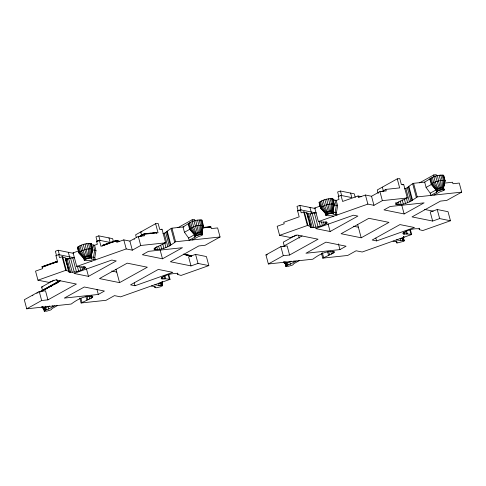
<?xml version="1.0" encoding="UTF-8"?>
<svg xmlns="http://www.w3.org/2000/svg" width="486" height="486" viewBox="0 0 486 486"><rect width="100%" height="100%" fill="white"/><g stroke="black" fill="none" stroke-linecap="round" stroke-linejoin="round"><path stroke-width="0.73" d="M91.89 261.091C90.548 259.852 80.433 261.504 86.441 258.953C87.468 258.667 92.783 256.839 91.338 259.014L95.396 259.852L94.788 257.586L95.979 250.551L94.563 245.266L90.937 244.525L91.265 243.68C86.63 243.024 81.229 244.531 77.481 247.338L78.969 252.987L83.95 258.254L78.969 252.987L77.481 247.338M333.53 216.246C332.187 215 322.072 216.653 328.08 214.107C329.107 213.816 334.423 211.993 332.977 214.168L337.035 215L336.427 212.74L337.618 205.706L336.203 200.42L332.576 199.679L332.904 198.835C328.269 198.179 322.868 199.679 319.12 202.486L320.608 208.136L325.292 213.275L326.124 213.445M403.502 236.755L403.265 238.164L403.981 241.02L403.514 241.329L397.42 242.945L396.588 242.775L396.133 241.08M162.172 281.418L161.735 283.605L162.403 281.309M201.89 232.101L202.613 228.456M403.811 236.573L403.374 238.76L403.896 237.138M443.53 187.25L444.684 181.418M162.209 281.752L161.96 283.344M203.379 225.425L201.969 232.563L203.379 225.425C198.738 224.769 193.337 226.269 189.595 229.076L194.394 234.805L188.592 238.025L189.2 240.291L195.001 237.071L195.141 236.384L196.289 235.746L200.08 234.635L202.534 234.629L201.884 235.4L198.015 236.816L192.353 239.95M334.319 204.12L332.91 211.258L334.319 204.12C329.684 203.458 324.284 204.964 320.535 207.771L325.59 213.403L326.197 215.669M403.848 236.907L403.562 238.292L403.981 241.02M84.26 260.393L83.616 257.926L78.896 252.623C82.644 249.816 88.045 248.31 92.68 248.966L91.271 256.11L92.68 248.966L91.265 243.68M443.384 187.979L445.085 180.944L443.603 175.294C438.961 174.632 433.561 176.139 429.818 178.945L424.679 182.122L426.094 187.408L430.232 193.179L430.839 195.445L436.641 192.219L436.78 191.533L437.929 190.895L441.719 189.783L444.174 189.777L443.524 190.555L439.654 191.97L433.992 195.105M91.538 253.279L92.352 249.81L95.979 250.551M47.944 299.856L45.514 290.798L39.22 291.472L24.3 299.759L26.73 308.817L41.644 300.53L47.944 299.856L76.399 284.049L55.781 279.887L48.776 282.366L37.963 280.185L35.539 271.127L42.543 268.649L42.015 266.68L42.422 267.191L57.548 261.681L55.933 255.642L58.733 254.646L59.541 257.671L62.087 256.766L65.343 257.732L68.988 271.322L68.83 272.057C74.48 272.859 81.071 271.024 85.633 267.604L84.892 266.875L81.107 267.027L76.745 266.456L73.107 252.866L78.817 250.843M54.444 305.84L48.776 308.981L44.906 310.396L44.256 311.168L46.717 311.162L50.501 310.05L51.656 309.412L51.795 308.725L57.591 305.506M79.777 297.973L81.119 302.978L91.301 298.204L92.82 296.946L92.735 296.503C84.801 295.215 77.195 299.576 71.211 304.042L26.73 308.817M162.956 233.73C166.613 232.697 168.423 229.514 171.947 228.165L183.975 226.871M188.592 238.025L184.455 232.259L183.04 226.974L188.179 223.791C191.921 220.99 197.322 219.484 201.963 220.14L203.446 225.79L203.045 226.269M136.366 237.599L135.618 234.811L155.611 223.706L158.132 223.432L159.748 229.471L162.038 229.228L165.683 242.818L155.496 247.587L153.977 248.85L154.062 249.294C161.996 250.582 169.602 246.22 175.586 241.755L220.061 236.98L217.631 227.916L211.337 228.596L210.809 226.634L202.662 227.509M154.603 286.29L154.949 287.627L156.516 287.748L160.344 286.837L162.567 285.604L161.692 285.239L159.098 285.555L154.894 284.705M208.822 265.611L198.015 263.43L191.01 265.909L188.58 256.851L195.585 254.366L206.398 256.553L208.822 265.611L181.059 275.44L177.803 274.475L177.961 273.74C172.305 272.938 165.72 274.772 161.152 278.192L161.899 278.915L165.683 278.77L170.039 279.341L168.697 274.335M306.739 213.172L306.982 212.88L303.726 211.92L301.18 212.819L300.372 209.8L297.572 210.79L299.188 216.829L283.775 222.29L284.182 223.797L277.178 226.276L279.602 235.339L290.415 237.52L297.42 235.042L318.038 239.203L289.583 255.01L283.283 255.685L268.369 263.971L265.939 254.913L280.859 246.627L287.153 245.946L289.583 255.01M306.982 212.88L310.627 226.47L310.469 227.205C316.119 228.007 322.71 226.172 327.272 222.752L326.531 222.029L322.747 222.181L318.385 221.604L314.746 208.014L320.456 205.997M299.23 260.654L293.435 263.88L293.295 264.566L292.141 265.204L288.356 266.31L285.896 266.322L286.546 265.544L290.415 264.129L296.083 260.994M321.416 253.127L322.759 258.133L332.94 253.358L334.459 252.1L334.374 251.651C326.44 250.363 318.834 254.725 312.85 259.196L268.369 263.971M404.595 188.878C408.252 187.845 410.062 184.662 413.586 183.313L424.861 182.104M378.193 193.446L377.258 189.965L397.25 178.854L399.771 178.587L401.387 184.625L403.678 184.376L407.323 197.966L397.135 202.741L395.616 203.999L395.701 204.448C403.635 205.736 411.241 201.374 417.225 196.903L461.7 192.128L459.27 183.07L452.976 183.744L452.569 182.238L444.55 183.101M430.232 193.179L436.033 189.953L431.234 184.23C434.976 181.424 440.377 179.917 445.018 180.579L443.609 187.718M450.461 220.759L439.654 218.579L432.649 221.057L430.219 211.999L437.224 209.521L448.037 211.702L450.461 220.759L422.699 230.595L419.442 229.629L419.6 228.894C413.944 228.092 407.359 229.927 402.791 233.347L403.538 234.07L407.323 233.918L411.678 234.495L410.336 229.489M42.549 290.513L41.62 287.026L53.94 280.179M102.254 245.357L102.661 245.867L102.254 245.357L116.269 240.394L116.792 242.356L123.796 239.877L129.89 241.105L138.297 236.439L144.591 235.759L144.069 233.796L156.662 232.448L156.389 233.116L156.662 232.448M32.532 295.755L32.92 295.537M36.802 293.38L37.197 293.161M37.872 292.785L38.266 292.566M41.881 291.223L40.399 291.381L40.131 292.05M42.27 290.865L42.537 290.197L42.659 290.646M43.339 290.27L43.606 289.601L43.728 290.051M44.408 289.68L44.676 289.006L46.158 288.848M47.227 288.253L45.745 288.411L45.477 289.085M46.541 288.49L46.814 287.821L46.935 288.271M47.61 287.894L47.883 287.226L48.005 287.682M48.679 287.305L48.952 286.631L49.074 287.086M51.504 285.877L50.022 286.041L49.748 286.71M52.573 285.288L51.091 285.446L50.817 286.114M51.887 285.519L52.16 284.851L52.281 285.306M52.956 284.93L53.229 284.255L55.447 284.018M54.025 284.334L54.292 283.666L55.775 283.502M56.844 282.913L55.361 283.071L55.094 283.739M56.163 283.15L56.431 282.475L57.913 282.317M57.233 282.554L57.5 281.88L57.621 282.336M58.302 281.959L58.569 281.291L58.691 281.74M134.057 239.355L134.446 239.142M138.334 236.986L138.723 236.767M140.588 236.251L140.861 235.576L142.343 235.418M141.535 235.2L143.413 234.823M142.726 235.06L142.999 234.392L143.121 234.841M143.795 234.471L144.069 233.796M60.422 280.78L41.201 291.46L41.079 291.005L41.468 290.786L41.589 291.242M140.32 236.396L144.19 234.252L158.041 232.764L155.611 223.706M161.152 229.72L162.038 229.228M76.745 266.456L126.226 248.935L132.314 250.169L140.721 245.497L165.683 242.818M88.476 276.364L116.239 260.939L111.816 260.046L73.993 273.442L88.476 276.364L86.399 268.612M177.864 227.709L192.134 219.781L194.655 219.514L195.026 220.905M184.455 232.259L189.649 229.374L188.179 223.791M210.541 227.302L210.93 227.084L202.784 227.958M98.312 294.449L104.417 291.053L84.303 286.995L64.31 298.1L98.312 294.449L96.975 289.443M119.568 282.639L147.337 267.215L127.217 263.157L99.454 278.581L119.568 282.639L115.99 269.287M162.488 258.801L182.475 247.696L148.473 251.347L142.368 254.737L162.488 258.801L160.222 250.345M220.061 236.98L205.141 245.266L198.847 245.94L170.392 261.747L191.01 265.909M296.229 234.975L283.259 242.18L284.377 246.359M336.154 200.439L339.003 199.43L338.195 196.405L340.996 195.415L342.618 201.453L358.03 195.998L358.431 197.51L365.436 195.026L371.529 196.259L379.937 191.587L386.23 190.913L385.829 189.4L399.68 187.912L397.25 178.854M283.004 246.517L302.061 235.935M381.96 191.551L385.829 189.4M402.791 184.874L403.678 184.376M318.385 221.604L367.866 204.09L373.953 205.317L382.361 200.645L407.323 197.966M330.115 231.512L357.878 216.094L353.456 215.201L315.633 228.59L330.115 231.512L328.038 223.767M419.503 182.864L433.773 174.936L436.294 174.662L436.665 176.06M426.094 187.408L431.289 184.522L429.818 178.945M339.951 249.597L346.062 246.208L325.942 242.143L305.949 253.249L339.951 249.597L338.42 243.875M361.207 237.794L388.976 222.369L368.856 218.305L341.093 233.73L361.207 237.794L357.629 224.435M404.127 213.955L424.114 202.85L390.112 206.501L384.007 209.891L404.127 213.955L401.673 204.794M461.7 192.128L446.78 200.414L440.486 201.095L412.031 216.896L432.649 221.057M41.972 306.788L43.947 309.029C43.491 307.28 48.369 307.298 49.469 305.998M285.896 266.322L285.47 263.588L291.108 261.152M73.398 253.321L58.162 250.247L55.361 251.244L56.576 255.77L55.933 255.642M98.792 235.862L95.991 236.858L97.2 241.384L100.007 240.394L98.792 235.862L112.631 238.656L113.39 241.475M93.798 245.539L97.364 244.276L96.556 241.256L99.357 240.266L110.17 242.447L108.955 237.915M42.015 266.68L56.024 261.723L56.431 262.233M42.999 266.492L56.309 261.778M103.239 245.163L116.549 240.449L116.67 240.904M43.491 266.589L46.996 265.35M53.296 263.12L56.801 261.881L57.208 262.391M103.731 245.26L108.633 243.529M112.138 242.289L117.041 240.552L117.448 241.062M37.963 280.185L65.732 270.356L68.988 271.322M315.037 208.476L299.801 205.402L297.001 206.392L298.216 210.924L297.572 210.79M355.217 197.334L354.276 193.811L340.431 191.016L337.63 192.006L338.839 196.538L338.195 196.405M298.914 210.675L301.016 209.928L299.801 205.402M187.165 255.484L188.568 254.992L188.69 255.442M189.485 255.952L190.889 255.46L191.01 255.909M134.974 285.75L172.797 272.354L158.315 269.432L130.546 284.857L134.974 285.75L134.215 282.931M279.602 235.339L307.371 225.51L310.627 226.47M170.039 279.341L120.564 296.861L114.471 295.628L106.063 300.299L81.119 302.978M376.614 240.904L414.437 227.509L399.954 224.587L372.185 240.005L376.614 240.904L375.854 238.085M411.678 234.495L362.204 252.009L356.11 250.782L347.703 255.454L322.759 258.133M65.185 258.467L68.648 258.74L74.425 257.562M306.824 213.615L310.287 213.889L316.064 212.71M404.164 240.558L403.562 238.292L400.13 238.438L400.737 240.704L403.331 240.388L404.206 240.758M162.567 285.604L161.917 283.138L161.085 282.974L158.491 283.289L159.098 285.555M141.955 231.852L140.697 231.992L141.657 235.655M143.674 234.015L151.085 233.219M152.568 233.061L155.526 232.745M203.008 227.642L205.973 227.327M207.455 227.169L210.42 226.847M142.605 234.61L144.087 234.452M140.466 235.795L141.948 235.637M140.879 236.232L139.403 236.39L139.792 236.172L139.913 236.627M265.939 254.913L267.336 254.761M58.18 281.509L59.657 281.345M57.111 282.099L58.593 281.941M56.042 282.694L57.524 282.536M56.965 283.362L55.483 283.52L55.361 283.071M53.903 283.879L55.386 283.721M52.834 284.474L54.317 284.316M51.765 285.069L53.247 284.911M41.62 287.026L42.877 286.892M51.625 286.333L50.143 286.491L50.022 286.041M48.557 286.849L50.04 286.691M47.488 287.445L48.971 287.287M46.419 288.04L47.901 287.876M44.287 289.225L45.769 289.067M43.218 289.82L44.7 289.656M42.148 290.409L43.631 290.251M358.03 195.998L361.675 196.733M424.545 209.43L433.318 211.197M340.996 195.415L351.809 197.595L350.594 193.07M337.618 205.706L333.991 204.964L334.392 204.485L332.904 198.835M314.746 208.014L315.39 208.148M336.427 212.74L332.369 211.902M300.372 209.8L316.252 213.008M353.346 226.209L358.376 227.223M396.533 239.853L400.737 240.704M393.028 241.099L397.092 241.931L396.588 242.775M119.647 241.074L119.483 241.469M188.568 254.992L188.404 255.387M190.889 255.46L190.725 255.855M119.307 241.439L116.385 240.849L100.979 246.305L99.357 240.266M183.641 254.421L191.678 256.043M96.556 241.256L97.2 241.384M73.107 252.866L73.751 252.993M94.788 257.586L91.423 256.894M58.733 254.646L74.607 257.853M66.029 258.977L67.469 259.269M111.707 271.054L116.737 272.069M151.389 285.944L155.453 286.783L154.949 287.627M319.193 202.85L319.733 203.081M77.553 247.702L78.094 247.927M283.417 261.997L285.586 264.184L283.611 261.942M41.778 306.848L43.649 308.902M431.234 184.23L435.948 189.534L436.641 192.219M283.836 262.264L285.252 263.855L285.859 266.115M189.595 229.076L194.309 234.38L195.001 237.071M42.197 307.109L43.612 308.701L44.256 311.168M284.11 261.936L285.47 263.588L286.193 266.443M42.47 306.781L43.831 308.44L44.439 310.7M284.693 261.553L285.938 263.278L286.546 265.544M43.467 306.976L44.299 308.13L44.906 310.396M285.902 261.741L287.226 265.216M45.247 306.204L46.437 309.734M445.085 180.944L443.603 175.294M443.062 175.063L444.477 180.349L443.268 187.389L443.876 189.655M442.096 174.99L443.511 180.276L442.734 187.347L443.341 189.613M440.759 175.069L442.175 180.355L441.999 187.389L442.606 189.655M444.216 189.983L443.566 187.517L442.734 187.347L438.172 188.301L436.173 189.273L436.033 189.953M443.536 188.544L443.991 190.245M439.156 175.306L440.571 180.585L441.112 187.523L441.719 189.783M437.382 175.671L440.741 189.99M439.739 190.257L435.571 176.157M438.779 190.567L435.249 182.001L433.834 176.716M433.773 174.936L434.314 176.947M437.929 190.895L437.321 188.629L433.712 182.596L432.297 177.311M437.248 191.229L436.641 188.963L432.479 183.198L431.064 177.912M436.78 191.533L436.173 189.273L431.635 183.751L430.219 178.465M437.224 209.521L439.654 218.579M413.586 183.313L417.225 196.903M412.693 183.811L416.332 197.401M408.823 186.181L412.511 199.995M408.38 186.989L412.019 200.572M419.06 228.195L419.442 229.629M407.347 187.663L410.986 201.253M405.84 188.392L409.485 201.982M406.272 197.705L407.608 202.711M404.346 199.102L405.494 203.397M402.135 199.691L403.283 203.98M409.692 229.356L411.035 234.361M400.166 200.858L401.126 204.43M406.363 230.346L407.323 233.918M398.399 201.854L399.164 204.715M405.573 231.202L406.345 234.064M396.965 202.674L397.542 204.819M404.139 232.016L404.717 234.161M395.78 202.577L396.357 204.721M403.155 232.642L403.538 234.07M402.724 238.122L403.331 240.388M401.989 238.17L402.596 240.436M382.336 187.14L383.454 191.326M396.43 241.202L396.886 242.903M379.937 191.587L382.361 200.645M371.529 196.259L373.953 205.317M365.436 195.026L367.866 204.09M340.431 191.016L341.646 195.548M334.915 200.159L336.33 205.444L335.14 212.479L335.747 214.739M332.369 198.604L333.785 203.889L332.576 210.93L333.183 213.196M331.397 198.531L332.813 203.816L332.041 210.888L332.649 213.154M330.067 198.61L331.482 203.895L331.306 210.936L331.908 213.196M333.518 213.524L332.874 211.058C330.407 210.766 326.853 211.416 325.292 213.275M328.457 198.847L329.873 204.132L330.413 211.064L331.021 213.33M326.689 199.217L330.043 213.53M329.04 213.797L324.873 199.697M328.08 214.107L324.557 205.542L323.141 200.256M327.23 214.441L326.628 212.175L323.02 206.137L321.604 200.858M326.549 214.769L325.942 212.504L321.787 206.738L320.371 201.453M326.082 215.079L325.474 212.813L320.942 207.297L319.521 202.012M325.899 215.541L325.255 213.075L320.535 207.771L319.12 202.486M326.398 221.902L326.786 223.335M333.584 251.25L333.967 252.677M325.177 221.871L325.754 224.016M332.363 251.213L332.94 253.358M323.482 221.883L324.247 224.745M330.668 251.226L331.434 254.087M321.416 221.895L322.376 225.474M328.603 251.244L329.563 254.816M327.546 251.584L328.506 255.156M318.919 221.148L320.262 226.154M314.406 213.154L318.051 226.743M312.249 213.603L315.888 227.193M322.303 252.629L323.646 257.635M309.965 207.455L311.666 213.791M310.287 213.889L313.932 227.478M308.665 213.986L312.304 227.576M307.48 213.895L311.125 227.484M306.933 213.889L308.549 220.055M308.932 221.482L310.469 227.205M304.37 212.048L308.015 225.638M303.726 211.92L307.371 225.51M298.55 235.285L299.297 238.073M294 260.848L294.303 261.984M289.814 261.863L290.415 264.129M287.469 262.622L288.077 264.882M280.859 246.627L283.283 255.685M201.423 219.915L202.838 225.194L201.629 232.235L202.237 234.501L201.897 233.395M200.457 219.836L201.872 225.121L201.095 232.193L201.702 234.459M199.12 219.921L200.536 225.2L200.36 232.241L200.967 234.507M202.577 234.829L201.927 232.363L201.095 232.193L196.532 233.146L194.534 234.118L194.394 234.805M197.516 220.152L198.932 225.437L199.473 232.369L200.08 234.635M195.743 220.523L199.102 234.841M198.1 235.103L193.932 221.002M197.14 235.412L193.61 226.847L192.195 221.561M192.134 219.781L192.675 221.798M196.289 235.746L195.682 233.48L192.073 227.448L190.658 222.163M195.609 236.075L195.001 233.809L190.84 228.043L189.425 222.758M195.141 236.384L194.534 234.118L189.996 228.602L188.58 223.317M195.585 254.366L198.015 263.43M191.782 256.067L191.381 255.557L191.502 256.013M190.239 255.758L189.832 255.247L189.953 255.697M189.461 255.6L189.054 255.089L189.175 255.539M187.912 255.284L187.505 254.773L187.626 255.229M187.14 255.132L186.733 254.621L186.855 255.071M186.363 254.974L185.956 254.464L186.077 254.913M185.591 254.816L185.184 254.306L185.306 254.761M184.814 254.658L184.413 254.148L184.534 254.603M184.042 254.506L183.635 253.996L183.757 254.445M171.947 228.165L175.586 241.755M171.054 228.657L174.693 242.247M167.184 231.032L170.872 244.841M166.741 231.834L170.379 245.424M177.42 273.047L177.803 274.475M165.708 232.515L169.347 246.104M164.201 233.244L167.846 246.833M164.633 242.557L165.969 247.562M162.707 243.954L163.855 248.243M160.684 245.254L161.644 248.832M168.053 274.207L169.395 279.213M158.715 246.42L159.487 249.282M164.918 275.908L165.683 278.77M156.759 246.706L157.525 249.567M163.934 276.048L164.705 278.909M155.326 247.52L155.903 249.664M162.5 276.862L163.077 279.013M154.335 248.139L154.718 249.573M161.516 277.488L161.899 278.915M161.625 283.016L162.342 285.871M161.085 282.974L161.692 285.239M160.35 283.016L160.957 285.282M141.93 234.987L142.052 235.437M140.861 235.576L140.983 236.032M138.297 236.439L140.721 245.497M129.89 241.105L132.314 250.169M123.796 239.877L126.226 248.935M118.997 241.372L118.59 240.862L118.712 241.317M118.22 241.214L117.812 240.704L117.934 241.159M117.041 240.552L117.162 241.001M93.276 245.005L94.691 250.29L93.5 257.325L94.108 259.591M91.338 244.051L92.753 249.33M90.73 243.456L92.146 248.741L90.937 255.782L91.544 258.042M89.758 243.377L91.174 248.662L90.402 255.739L91.01 257.999M88.428 243.462L89.843 248.747L89.661 255.782L90.268 258.048M91.878 258.37L91.234 255.903C88.768 255.612 85.214 256.268 83.653 258.127M86.818 243.693L88.233 248.978L88.774 255.909L89.381 258.175M85.05 244.063L88.403 258.382M87.401 258.649L83.234 244.543M86.441 258.953L82.918 250.387L81.502 245.102M85.591 259.287L84.989 257.021L81.381 250.989L79.965 245.703M84.91 259.615L84.303 257.355L80.147 251.584L78.732 246.299M84.443 259.925L83.835 257.659L79.303 252.143L77.882 246.858M84.758 266.753L85.147 268.181M91.757 295.385L92.328 297.529M83.537 266.717L84.114 268.861M90.724 296.059L91.301 298.204M81.842 266.729L82.608 269.59M89.029 296.077L89.795 298.939M79.777 266.747L80.737 270.319M86.964 296.089L87.923 299.668M85.907 296.43L86.866 300.008M77.28 266L78.623 271.006M72.766 257.999L76.411 271.589M70.61 258.455L74.249 272.038M80.858 298.191L82.006 302.486M68.326 252.301L70.027 258.643M68.648 258.74L72.293 272.324M67.025 258.838L70.664 272.427M65.841 258.746L69.486 272.336M65.379 259.184L67.013 265.174M67.402 266.601L68.441 270.623M62.73 256.9L66.375 270.483M62.087 256.766L65.732 270.356M58.162 250.247L59.377 254.779M56.801 261.881L56.923 262.331M56.024 261.723L56.145 262.179M59.76 281.151L59.638 280.695L59.371 281.364M56.722 279.438L57.658 282.919M56.431 282.475L56.552 282.931M54.292 283.666L54.414 284.116M53.229 284.255L53.345 284.711M51.091 285.446L51.212 285.896M52.36 305.7L52.664 306.83M45.745 288.411L45.866 288.866M44.676 289.006L44.797 289.462M48.175 306.715L48.776 308.981M44.979 307.796L45.587 310.062M40.399 291.381L40.52 291.837M39.22 291.472L41.644 300.53M44.098 309.594L44.554 311.295M201.963 220.14L202.03 220.504"/></g></svg>
